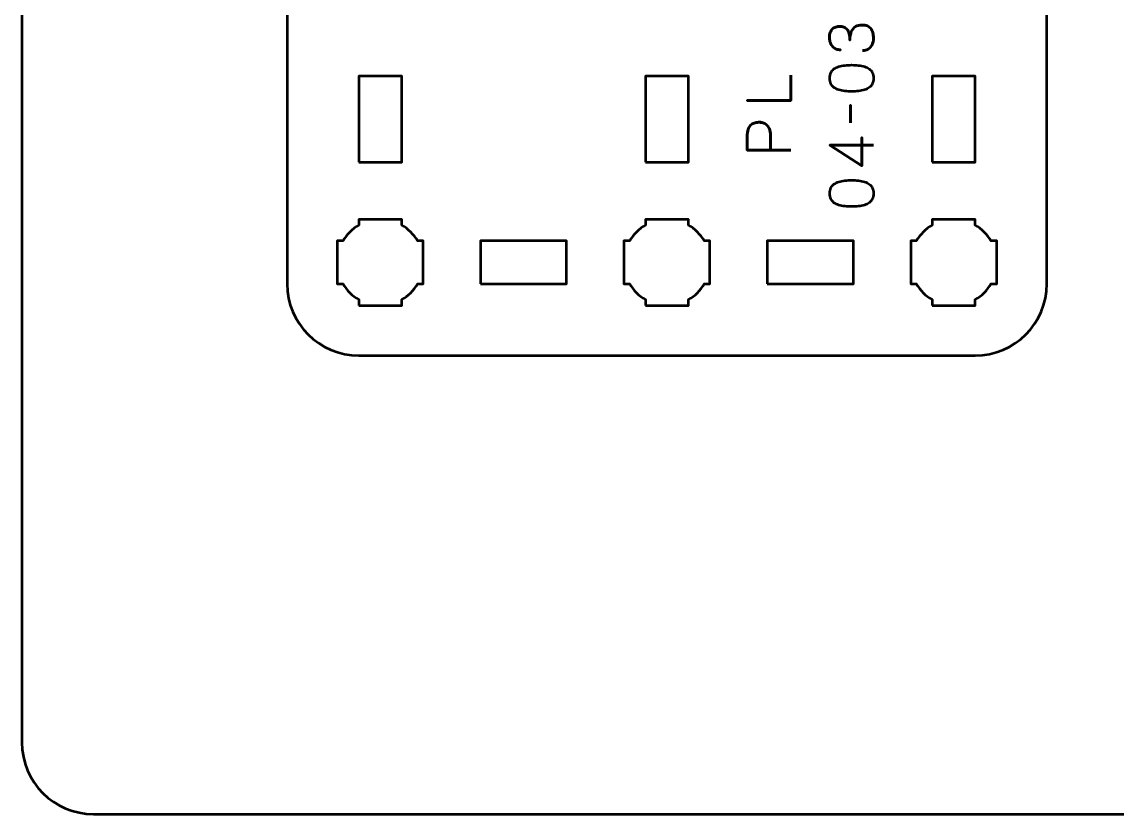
# Model space of a CAD drawing. Header units: centimetres. Extents: x -21 to 0, y -29.7 to 0.
# Drawn here: x -21 to -13.36, y -29.7 to -24.17 of the extents above; entities that cross this region are included whole.
import ezdxf

# ---------------------------------------------------------------- set-up
doc = ezdxf.new("R2010")
doc.units = ezdxf.units.CM
doc.header["$MEASUREMENT"] = 0
doc.layers.add('Layer 1', color=7, linetype='Continuous')

msp = doc.modelspace()

# ---------------------------------------------------------------- linework, layer by layer
at = {"layer": 'Layer 1', "color": 1, "lineweight": 53}
msp.add_open_spline([(-21.00003, -29.19995), (-21.00003, -29.19995), (-21.00003, -5.89992), (-21.00003, -5.89992), (-21.00003, -5.89992), (-21.00003, -5.81709), (-20.93286, -5.74992), (-20.85003, -5.74992), (-20.85003, -5.74992), (-20.7672, -5.74992), (-20.70003, -5.68275), (-20.70003, -5.59992), (-20.70003, -5.59992), (-20.70003, -5.51709), (-20.7672, -5.44992), (-20.85003, -5.44992), (-20.85003, -5.44992), (-20.93286, -5.44992), (-21.00003, -5.38275), (-21.00003, -5.29992), (-21.00003, -5.29992), (-21.00003, -5.21709), (-20.93286, -5.14992), (-20.85003, -5.14992), (-20.85003, -5.14992), (-20.7672, -5.14992), (-20.70003, -5.08275), (-20.70003, -4.99992), (-20.70003, -4.99992), (-20.70003, -4.91709), (-20.7672, -4.84992), (-20.85003, -4.84992), (-20.85003, -4.84992), (-20.93286, -4.84992), (-21.00003, -4.78275), (-21.00003, -4.69992), (-21.00003, -4.69992), (-21.00003, -4.61709), (-20.93286, -4.54992), (-20.85003, -4.54992), (-20.85003, -4.54992), (-20.7672, -4.54992), (-20.70003, -4.48275), (-20.70003, -4.39992), (-20.70003, -4.39992), (-20.70003, -4.31709), (-20.7672, -4.24992), (-20.85003, -4.24992), (-20.85003, -4.24992), (-20.93286, -4.24992), (-21.00003, -4.18275), (-21.00003, -4.09992), (-21.00003, -4.09992), (-21.00003, -4.01709), (-20.93286, -3.94992), (-20.85003, -3.94992), (-20.85003, -3.94992), (-20.7672, -3.94992), (-20.70003, -3.88275), (-20.70003, -3.79992), (-20.70003, -3.79992), (-20.70003, -3.71709), (-20.7672, -3.64992), (-20.85003, -3.64992), (-20.85003, -3.64992), (-20.93286, -3.64992), (-21.00003, -3.58275), (-21.00003, -3.49992), (-21.00003, -3.49992), (-21.00003, -3.41709), (-20.93286, -3.34992), (-20.85003, -3.34992), (-20.85003, -3.34992), (-20.7672, -3.34992), (-20.70003, -3.28275), (-20.70003, -3.19992), (-20.70003, -3.19992), (-20.70003, -3.11709), (-20.7672, -3.04992), (-20.85003, -3.04992), (-20.85003, -3.04992), (-20.93286, -3.04992), (-21.00003, -2.98275), (-21.00003, -2.89992), (-21.00003, -2.89992), (-21.00003, -2.81709), (-20.93286, -2.74992), (-20.85003, -2.74992), (-20.85003, -2.74992), (-20.7672, -2.74992), (-20.70003, -2.68275), (-20.70003, -2.59992), (-20.70003, -2.59992), (-20.70003, -2.51709), (-20.7672, -2.44992), (-20.85003, -2.44992), (-20.85003, -2.44992), (-20.93286, -2.44992), (-21.00003, -2.38275), (-21.00003, -2.29992), (-21.00003, -2.29992), (-21.00003, -2.21709), (-20.93286, -2.14992), (-20.85003, -2.14992), (-20.85003, -2.14992), (-20.7672, -2.14992), (-20.70003, -2.08275), (-20.70003, -1.99992), (-20.70003, -1.99992), (-20.70003, -1.91709), (-20.7672, -1.84992), (-20.85003, -1.84992), (-20.85003, -1.84992), (-20.93286, -1.84992), (-21.00003, -1.78275), (-21.00003, -1.69992), (-21.00003, -1.69992), (-21.00003, -1.61709), (-20.93286, -1.54992), (-20.85003, -1.54992), (-20.85003, -1.54992), (-20.7672, -1.54992), (-20.70003, -1.48275), (-20.70003, -1.39992), (-20.70003, -1.39992), (-20.70003, -1.31709), (-20.7672, -1.24992), (-20.85003, -1.24992), (-20.85003, -1.24992), (-20.93286, -1.24992), (-21.00003, -1.18275), (-21.00003, -1.09992), (-21.00003, -1.09992), (-21.00003, -1.09992), (-21.00003, -0.49992), (-21.00003, -0.49992), (-21.00003, -0.49992), (-21.00003, -0.22295), (-20.77694, 0.00004), (-20.49994, 0.00004), (-20.49994, 0.00004), (-20.49994, 0.00004), (-0.50008, 0.00004), (-0.50008, 0.00004), (-0.50008, 0.00004), (-0.22294, 0.00004), (0.00002, -0.22295), (0.00002, -0.49992), (0.00002, -0.49992), (0.00002, -0.49992), (0.00002, -29.19995), (0.00002, -29.19995), (0.00002, -29.19995), (0.00002, -29.47695), (-0.22294, -29.70004), (-0.50008, -29.70004), (-0.50008, -29.70004), (-0.50008, -29.70004), (-20.49994, -29.70004), (-20.49994, -29.70004), (-20.49994, -29.70004), (-20.77694, -29.70004), (-21.00003, -29.47695), (-21.00003, -29.19995)], degree=3, knots=[0, 0, 0, 0, 0.0243902, 0.0243902, 0.0243902, 0.0243902, 0.0487805, 0.0487805, 0.0487805, 0.0487805, 0.0731707, 0.0731707, 0.0731707, 0.0731707, 0.097561, 0.097561, 0.097561, 0.097561, 0.1219512, 0.1219512, 0.1219512, 0.1219512, 0.1463415, 0.1463415, 0.1463415, 0.1463415, 0.1707317, 0.1707317, 0.1707317, 0.1707317, 0.195122, 0.195122, 0.195122, 0.195122, 0.2195122, 0.2195122, 0.2195122, 0.2195122, 0.2439024, 0.2439024, 0.2439024, 0.2439024, 0.2682927, 0.2682927, 0.2682927, 0.2682927, 0.2926829, 0.2926829, 0.2926829, 0.2926829, 0.3170732, 0.3170732, 0.3170732, 0.3170732, 0.3414634, 0.3414634, 0.3414634, 0.3414634, 0.3658537, 0.3658537, 0.3658537, 0.3658537, 0.3902439, 0.3902439, 0.3902439, 0.3902439, 0.4146341, 0.4146341, 0.4146341, 0.4146341, 0.4390244, 0.4390244, 0.4390244, 0.4390244, 0.4634146, 0.4634146, 0.4634146, 0.4634146, 0.4878049, 0.4878049, 0.4878049, 0.4878049, 0.5121951, 0.5121951, 0.5121951, 0.5121951, 0.5365854, 0.5365854, 0.5365854, 0.5365854, 0.5609756, 0.5609756, 0.5609756, 0.5609756, 0.5853659, 0.5853659, 0.5853659, 0.5853659, 0.6097561, 0.6097561, 0.6097561, 0.6097561, 0.6341463, 0.6341463, 0.6341463, 0.6341463, 0.6585366, 0.6585366, 0.6585366, 0.6585366, 0.6829268, 0.6829268, 0.6829268, 0.6829268, 0.7073171, 0.7073171, 0.7073171, 0.7073171, 0.7317073, 0.7317073, 0.7317073, 0.7317073, 0.7560976, 0.7560976, 0.7560976, 0.7560976, 0.7804878, 0.7804878, 0.7804878, 0.7804878, 0.804878, 0.804878, 0.804878, 0.804878, 0.8292683, 0.8292683, 0.8292683, 0.8292683, 0.8536585, 0.8536585, 0.8536585, 0.8536585, 0.8780488, 0.8780488, 0.8780488, 0.8780488, 0.902439, 0.902439, 0.902439, 0.902439, 0.9268293, 0.9268293, 0.9268293, 0.9268293, 0.9512195, 0.9512195, 0.9512195, 0.9512195, 0.9756098, 0.9756098, 0.9756098, 0.9756098, 1, 1, 1, 1], dxfattribs=at)
at = {"layer": 'Layer 1', "color": 3, "lineweight": 53}
msp.add_open_spline([(-14.35, -26.5), (-14.35, -26.5), (-18.65, -26.5), (-18.65, -26.5), (-18.65, -26.5), (-18.92609, -26.5), (-19.15, -26.27609), (-19.15, -26), (-19.15, -26), (-19.15, -26), (-19.15, -19.7), (-19.15, -19.7), (-19.15, -19.7), (-19.15, -19.42391), (-18.92609, -19.2), (-18.65, -19.2), (-18.65, -19.2), (-18.65, -19.2), (-14.35, -19.2), (-14.35, -19.2), (-14.35, -19.2), (-14.07391, -19.2), (-13.85, -19.42391), (-13.85, -19.7), (-13.85, -19.7), (-13.85, -19.7), (-13.85, -26), (-13.85, -26), (-13.85, -26), (-13.85, -26.27609), (-14.07391, -26.5), (-14.35, -26.5)], degree=3, knots=[0, 0, 0, 0, 0.125, 0.125, 0.125, 0.125, 0.25, 0.25, 0.25, 0.25, 0.375, 0.375, 0.375, 0.375, 0.5, 0.5, 0.5, 0.5, 0.625, 0.625, 0.625, 0.625, 0.75, 0.75, 0.75, 0.75, 0.875, 0.875, 0.875, 0.875, 1, 1, 1, 1], dxfattribs=at)
at = {"layer": 'Layer 1', "color": 5, "lineweight": 53}
for points, knots in [([(-15.13637, -24.3721), (-15.12113, -24.37203), (-15.10787, -24.3685), (-15.09637, -24.36152), (-15.09637, -24.36152), (-15.08494, -24.35453), (-15.07598, -24.34458), (-15.06956, -24.3316), (-15.06956, -24.3316), (-15.06314, -24.31862), (-15.05989, -24.30303), (-15.05975, -24.28489), (-15.05975, -24.28489), (-15.05975, -24.27128), (-15.06116, -24.25893), (-15.06412, -24.24771), (-15.06412, -24.24771), (-15.06709, -24.23656), (-15.07167, -24.22697), (-15.07795, -24.21885), (-15.07795, -24.21885), (-15.08423, -24.21074), (-15.09235, -24.20453), (-15.10222, -24.20009), (-15.10222, -24.20009), (-15.11217, -24.19571), (-15.1241, -24.19353), (-15.13807, -24.19346), (-15.13807, -24.19346), (-15.15669, -24.19338), (-15.17243, -24.19719), (-15.1852, -24.20474), (-15.1852, -24.20474), (-15.19797, -24.21229), (-15.20756, -24.22401), (-15.21412, -24.23974), (-15.21412, -24.23974), (-15.22069, -24.25547), (-15.224, -24.27565), (-15.224, -24.30013), (-15.224, -24.30013), (-15.22393, -24.28186), (-15.22562, -24.26655), (-15.22908, -24.25406), (-15.22908, -24.25406), (-15.23254, -24.24164), (-15.23741, -24.2317), (-15.24376, -24.22422), (-15.24376, -24.22422), (-15.25004, -24.21674), (-15.25752, -24.21131), (-15.26612, -24.20806), (-15.26612, -24.20806), (-15.27466, -24.20474), (-15.28404, -24.20312), (-15.29427, -24.20319), (-15.29427, -24.20319), (-15.30451, -24.20312), (-15.31396, -24.20453), (-15.32271, -24.20735), (-15.32271, -24.20735), (-15.33146, -24.21011), (-15.33915, -24.21462), (-15.34571, -24.22076), (-15.34571, -24.22076), (-15.35227, -24.2269), (-15.35742, -24.23501), (-15.36109, -24.24496), (-15.36109, -24.24496), (-15.36476, -24.25498), (-15.36659, -24.26719), (-15.36666, -24.28151), (-15.36666, -24.28151), (-15.36659, -24.29576), (-15.36448, -24.30825), (-15.36038, -24.31883), (-15.36038, -24.31883), (-15.35629, -24.32949), (-15.35072, -24.33823), (-15.34359, -24.34529), (-15.34359, -24.34529), (-15.33647, -24.35227), (-15.32835, -24.3575), (-15.31918, -24.36095), (-15.31918, -24.36095), (-15.31001, -24.36448), (-15.30027, -24.36617), (-15.29004, -24.36617), (-15.29004, -24.36617), (-15.30027, -24.36617), (-15.31001, -24.36448), (-15.31918, -24.36095), (-15.31918, -24.36095), (-15.32835, -24.3575), (-15.33647, -24.35227), (-15.34359, -24.34529), (-15.34359, -24.34529), (-15.35072, -24.33823), (-15.35629, -24.32949), (-15.36038, -24.31883), (-15.36038, -24.31883), (-15.36448, -24.30825), (-15.36659, -24.29576), (-15.36666, -24.28151), (-15.36666, -24.28151), (-15.36659, -24.26719), (-15.36476, -24.25498), (-15.36109, -24.24496), (-15.36109, -24.24496), (-15.35742, -24.23501), (-15.35227, -24.2269), (-15.34571, -24.22076), (-15.34571, -24.22076), (-15.33915, -24.21462), (-15.33146, -24.21011), (-15.32271, -24.20735), (-15.32271, -24.20735), (-15.31396, -24.20453), (-15.30451, -24.20312), (-15.29427, -24.20319), (-15.29427, -24.20319), (-15.28404, -24.20312), (-15.27466, -24.20474), (-15.26612, -24.20806), (-15.26612, -24.20806), (-15.25752, -24.21131), (-15.25004, -24.21674), (-15.24376, -24.22422), (-15.24376, -24.22422), (-15.23741, -24.2317), (-15.23254, -24.24164), (-15.22908, -24.25406), (-15.22908, -24.25406), (-15.22562, -24.26655), (-15.22393, -24.28186), (-15.224, -24.30013), (-15.224, -24.30013), (-15.224, -24.27565), (-15.22069, -24.25547), (-15.21412, -24.23974), (-15.21412, -24.23974), (-15.20756, -24.22401), (-15.19797, -24.21229), (-15.1852, -24.20474), (-15.1852, -24.20474), (-15.17243, -24.19719), (-15.15669, -24.19338), (-15.13807, -24.19346), (-15.13807, -24.19346), (-15.1241, -24.19353), (-15.11217, -24.19571), (-15.10222, -24.20009), (-15.10222, -24.20009), (-15.09235, -24.20453), (-15.08423, -24.21074), (-15.07795, -24.21885), (-15.07795, -24.21885), (-15.07167, -24.22697), (-15.06709, -24.23656), (-15.06412, -24.24771), (-15.06412, -24.24771), (-15.06116, -24.25893), (-15.05975, -24.27128), (-15.05975, -24.28489), (-15.05975, -24.28489), (-15.05989, -24.30303), (-15.06314, -24.31862), (-15.06956, -24.3316), (-15.06956, -24.3316), (-15.07598, -24.34458), (-15.08494, -24.35453), (-15.09637, -24.36152), (-15.09637, -24.36152), (-15.10787, -24.3685), (-15.12113, -24.37203), (-15.13637, -24.3721)], [0, 0, 0, 0, 0.0227273, 0.0227273, 0.0227273, 0.0227273, 0.0454545, 0.0454545, 0.0454545, 0.0454545, 0.0681818, 0.0681818, 0.0681818, 0.0681818, 0.0909091, 0.0909091, 0.0909091, 0.0909091, 0.1136364, 0.1136364, 0.1136364, 0.1136364, 0.1363636, 0.1363636, 0.1363636, 0.1363636, 0.1590909, 0.1590909, 0.1590909, 0.1590909, 0.1818182, 0.1818182, 0.1818182, 0.1818182, 0.2045455, 0.2045455, 0.2045455, 0.2045455, 0.2272727, 0.2272727, 0.2272727, 0.2272727, 0.25, 0.25, 0.25, 0.25, 0.2727273, 0.2727273, 0.2727273, 0.2727273, 0.2954545, 0.2954545, 0.2954545, 0.2954545, 0.3181818, 0.3181818, 0.3181818, 0.3181818, 0.3409091, 0.3409091, 0.3409091, 0.3409091, 0.3636364, 0.3636364, 0.3636364, 0.3636364, 0.3863636, 0.3863636, 0.3863636, 0.3863636, 0.4090909, 0.4090909, 0.4090909, 0.4090909, 0.4318182, 0.4318182, 0.4318182, 0.4318182, 0.4545455, 0.4545455, 0.4545455, 0.4545455, 0.4772727, 0.4772727, 0.4772727, 0.4772727, 0.5, 0.5, 0.5, 0.5, 0.5227273, 0.5227273, 0.5227273, 0.5227273, 0.5454545, 0.5454545, 0.5454545, 0.5454545, 0.5681818, 0.5681818, 0.5681818, 0.5681818, 0.5909091, 0.5909091, 0.5909091, 0.5909091, 0.6136364, 0.6136364, 0.6136364, 0.6136364, 0.6363636, 0.6363636, 0.6363636, 0.6363636, 0.6590909, 0.6590909, 0.6590909, 0.6590909, 0.6818182, 0.6818182, 0.6818182, 0.6818182, 0.7045455, 0.7045455, 0.7045455, 0.7045455, 0.7272727, 0.7272727, 0.7272727, 0.7272727, 0.75, 0.75, 0.75, 0.75, 0.7727273, 0.7727273, 0.7727273, 0.7727273, 0.7954545, 0.7954545, 0.7954545, 0.7954545, 0.8181818, 0.8181818, 0.8181818, 0.8181818, 0.8409091, 0.8409091, 0.8409091, 0.8409091, 0.8636364, 0.8636364, 0.8636364, 0.8636364, 0.8863636, 0.8863636, 0.8863636, 0.8863636, 0.9090909, 0.9090909, 0.9090909, 0.9090909, 0.9318182, 0.9318182, 0.9318182, 0.9318182, 0.9545455, 0.9545455, 0.9545455, 0.9545455, 0.9772727, 0.9772727, 0.9772727, 0.9772727, 1, 1, 1, 1]), ([(-15.05975, -24.56471), (-15.05982, -24.5499), (-15.06243, -24.53713), (-15.06751, -24.52647), (-15.06751, -24.52647), (-15.07259, -24.51589), (-15.07986, -24.50707), (-15.0891, -24.50002), (-15.0891, -24.50002), (-15.09841, -24.49303), (-15.10942, -24.48753), (-15.12212, -24.48344), (-15.12212, -24.48344), (-15.13482, -24.47941), (-15.14872, -24.47652), (-15.16396, -24.4749), (-15.16396, -24.4749), (-15.1792, -24.4732), (-15.19522, -24.47236), (-15.21215, -24.47243), (-15.21215, -24.47243), (-15.22901, -24.47236), (-15.24503, -24.4732), (-15.2602, -24.4749), (-15.2602, -24.4749), (-15.27537, -24.47652), (-15.28934, -24.47941), (-15.30204, -24.48344), (-15.30204, -24.48344), (-15.31467, -24.48753), (-15.32567, -24.49303), (-15.33506, -24.50002), (-15.33506, -24.50002), (-15.34437, -24.50707), (-15.35164, -24.51589), (-15.35672, -24.52647), (-15.35672, -24.52647), (-15.36187, -24.53713), (-15.36448, -24.5499), (-15.36455, -24.56471), (-15.36455, -24.56471), (-15.36448, -24.57953), (-15.36187, -24.5923), (-15.35672, -24.60296), (-15.35672, -24.60296), (-15.35164, -24.61354), (-15.34437, -24.62236), (-15.33506, -24.62941), (-15.33506, -24.62941), (-15.32567, -24.6364), (-15.31467, -24.6419), (-15.30204, -24.64599), (-15.30204, -24.64599), (-15.28934, -24.65002), (-15.27537, -24.65291), (-15.2602, -24.65453), (-15.2602, -24.65453), (-15.24503, -24.65622), (-15.22901, -24.65707), (-15.21215, -24.657), (-15.21215, -24.657), (-15.19522, -24.65707), (-15.1792, -24.65622), (-15.16396, -24.65453), (-15.16396, -24.65453), (-15.14872, -24.65291), (-15.13482, -24.65002), (-15.12212, -24.64599), (-15.12212, -24.64599), (-15.10942, -24.6419), (-15.09841, -24.6364), (-15.0891, -24.62941), (-15.0891, -24.62941), (-15.07986, -24.62236), (-15.07259, -24.61354), (-15.06751, -24.60296), (-15.06751, -24.60296), (-15.06243, -24.5923), (-15.05982, -24.57953), (-15.05975, -24.56471)], [0, 0, 0, 0, 0.05, 0.05, 0.05, 0.05, 0.1, 0.1, 0.1, 0.1, 0.15, 0.15, 0.15, 0.15, 0.2, 0.2, 0.2, 0.2, 0.25, 0.25, 0.25, 0.25, 0.3, 0.3, 0.3, 0.3, 0.35, 0.35, 0.35, 0.35, 0.4, 0.4, 0.4, 0.4, 0.45, 0.45, 0.45, 0.45, 0.5, 0.5, 0.5, 0.5, 0.55, 0.55, 0.55, 0.55, 0.6, 0.6, 0.6, 0.6, 0.65, 0.65, 0.65, 0.65, 0.7, 0.7, 0.7, 0.7, 0.75, 0.75, 0.75, 0.75, 0.8, 0.8, 0.8, 0.8, 0.85, 0.85, 0.85, 0.85, 0.9, 0.9, 0.9, 0.9, 0.95, 0.95, 0.95, 0.95, 1, 1, 1, 1]), ([(-15.05975, -24.56471), (-15.05982, -24.5499), (-15.06243, -24.53713), (-15.06751, -24.52647), (-15.06751, -24.52647), (-15.07259, -24.51589), (-15.07986, -24.50707), (-15.0891, -24.50002), (-15.0891, -24.50002), (-15.09841, -24.49303), (-15.10942, -24.48753), (-15.12212, -24.48344), (-15.12212, -24.48344), (-15.13482, -24.47941), (-15.14872, -24.47652), (-15.16396, -24.4749), (-15.16396, -24.4749), (-15.1792, -24.4732), (-15.19522, -24.47236), (-15.21215, -24.47243), (-15.21215, -24.47243), (-15.22901, -24.47236), (-15.24503, -24.4732), (-15.2602, -24.4749), (-15.2602, -24.4749), (-15.27537, -24.47652), (-15.28934, -24.47941), (-15.30204, -24.48344), (-15.30204, -24.48344), (-15.31467, -24.48753), (-15.32567, -24.49303), (-15.33506, -24.50002), (-15.33506, -24.50002), (-15.34437, -24.50707), (-15.35164, -24.51589), (-15.35672, -24.52647), (-15.35672, -24.52647), (-15.36187, -24.53713), (-15.36448, -24.5499), (-15.36455, -24.56471), (-15.36455, -24.56471), (-15.36448, -24.57953), (-15.36187, -24.5923), (-15.35672, -24.60296), (-15.35672, -24.60296), (-15.35164, -24.61354), (-15.34437, -24.62236), (-15.33506, -24.62941), (-15.33506, -24.62941), (-15.32567, -24.6364), (-15.31467, -24.6419), (-15.30204, -24.64599), (-15.30204, -24.64599), (-15.28934, -24.65002), (-15.27537, -24.65291), (-15.2602, -24.65453), (-15.2602, -24.65453), (-15.24503, -24.65622), (-15.22901, -24.65707), (-15.21215, -24.657), (-15.21215, -24.657), (-15.19522, -24.65707), (-15.1792, -24.65622), (-15.16396, -24.65453), (-15.16396, -24.65453), (-15.14872, -24.65291), (-15.13482, -24.65002), (-15.12212, -24.64599), (-15.12212, -24.64599), (-15.10942, -24.6419), (-15.09841, -24.6364), (-15.0891, -24.62941), (-15.0891, -24.62941), (-15.07986, -24.62236), (-15.07259, -24.61354), (-15.06751, -24.60296), (-15.06751, -24.60296), (-15.06243, -24.5923), (-15.05982, -24.57953), (-15.05975, -24.56471)], [0, 0, 0, 0, 0.05, 0.05, 0.05, 0.05, 0.1, 0.1, 0.1, 0.1, 0.15, 0.15, 0.15, 0.15, 0.2, 0.2, 0.2, 0.2, 0.25, 0.25, 0.25, 0.25, 0.3, 0.3, 0.3, 0.3, 0.35, 0.35, 0.35, 0.35, 0.4, 0.4, 0.4, 0.4, 0.45, 0.45, 0.45, 0.45, 0.5, 0.5, 0.5, 0.5, 0.55, 0.55, 0.55, 0.55, 0.6, 0.6, 0.6, 0.6, 0.65, 0.65, 0.65, 0.65, 0.7, 0.7, 0.7, 0.7, 0.75, 0.75, 0.75, 0.75, 0.8, 0.8, 0.8, 0.8, 0.85, 0.85, 0.85, 0.85, 0.9, 0.9, 0.9, 0.9, 0.95, 0.95, 0.95, 0.95, 1, 1, 1, 1]), ([(-15.63506, -24.54312), (-15.63506, -24.54312), (-15.63506, -24.72134), (-15.63506, -24.72134), (-15.63506, -24.72134), (-15.63506, -24.72134), (-15.94028, -24.72134), (-15.94028, -24.72134), (-15.94028, -24.72134), (-15.94028, -24.72134), (-15.63506, -24.72134), (-15.63506, -24.72134), (-15.63506, -24.72134), (-15.63506, -24.72134), (-15.63506, -24.54312), (-15.63506, -24.54312)], [0, 0, 0, 0, 0.25, 0.25, 0.25, 0.25, 0.5, 0.5, 0.5, 0.5, 0.75, 0.75, 0.75, 0.75, 1, 1, 1, 1]), ([(-15.21935, -24.87713), (-15.21935, -24.87713), (-15.21935, -24.75394), (-15.21935, -24.75394), (-15.21935, -24.75394), (-15.21935, -24.75394), (-15.21935, -24.87713), (-15.21935, -24.87713)], [0, 0, 0, 0, 0.5, 0.5, 0.5, 0.5, 1, 1, 1, 1]), ([(-15.63506, -25.06762), (-15.63506, -25.06762), (-15.94028, -25.06762), (-15.94028, -25.06762), (-15.94028, -25.06762), (-15.94028, -25.06762), (-15.94028, -24.97025), (-15.94028, -24.97025), (-15.94028, -24.97025), (-15.94021, -24.95078), (-15.93802, -24.93477), (-15.93379, -24.92214), (-15.93379, -24.92214), (-15.92963, -24.90958), (-15.92384, -24.8997), (-15.9165, -24.89257), (-15.9165, -24.89257), (-15.90924, -24.88545), (-15.90091, -24.88037), (-15.89153, -24.87726), (-15.89153, -24.87726), (-15.88214, -24.87423), (-15.87234, -24.87247), (-15.86196, -24.87204), (-15.86196, -24.87204), (-15.85159, -24.87155), (-15.84143, -24.87275), (-15.83156, -24.87557), (-15.83156, -24.87557), (-15.82168, -24.87846), (-15.81272, -24.88333), (-15.80467, -24.89032), (-15.80467, -24.89032), (-15.79663, -24.89723), (-15.79021, -24.90661), (-15.78548, -24.9184), (-15.78548, -24.9184), (-15.78069, -24.93018), (-15.77829, -24.94478), (-15.77815, -24.96221), (-15.77815, -24.96221), (-15.77815, -24.96221), (-15.77815, -25.06762), (-15.77815, -25.06762), (-15.77815, -25.06762), (-15.77815, -25.06762), (-15.77815, -24.96221), (-15.77815, -24.96221), (-15.77815, -24.96221), (-15.77829, -24.94514), (-15.78069, -24.93067), (-15.78548, -24.91896), (-15.78548, -24.91896), (-15.79021, -24.90718), (-15.79663, -24.89779), (-15.80467, -24.89074), (-15.80467, -24.89074), (-15.81272, -24.88375), (-15.82168, -24.87874), (-15.83156, -24.87578), (-15.83156, -24.87578), (-15.84143, -24.87282), (-15.85159, -24.87155), (-15.86196, -24.87204), (-15.86196, -24.87204), (-15.87234, -24.87247), (-15.88214, -24.87423), (-15.89153, -24.8774), (-15.89153, -24.8774), (-15.90091, -24.88051), (-15.90924, -24.88573), (-15.9165, -24.89286), (-15.9165, -24.89286), (-15.92384, -24.90005), (-15.92963, -24.90993), (-15.93379, -24.92249), (-15.93379, -24.92249), (-15.93802, -24.93512), (-15.94021, -24.95099), (-15.94028, -24.97025), (-15.94028, -24.97025), (-15.94028, -24.97025), (-15.94028, -25.06762), (-15.94028, -25.06762), (-15.94028, -25.06762), (-15.94028, -25.06762), (-15.63506, -25.06762), (-15.63506, -25.06762)], [0, 0, 0, 0, 0.0454545, 0.0454545, 0.0454545, 0.0454545, 0.0909091, 0.0909091, 0.0909091, 0.0909091, 0.1363636, 0.1363636, 0.1363636, 0.1363636, 0.1818182, 0.1818182, 0.1818182, 0.1818182, 0.2272727, 0.2272727, 0.2272727, 0.2272727, 0.2727273, 0.2727273, 0.2727273, 0.2727273, 0.3181818, 0.3181818, 0.3181818, 0.3181818, 0.3636364, 0.3636364, 0.3636364, 0.3636364, 0.4090909, 0.4090909, 0.4090909, 0.4090909, 0.4545455, 0.4545455, 0.4545455, 0.4545455, 0.5, 0.5, 0.5, 0.5, 0.5454545, 0.5454545, 0.5454545, 0.5454545, 0.5909091, 0.5909091, 0.5909091, 0.5909091, 0.6363636, 0.6363636, 0.6363636, 0.6363636, 0.6818182, 0.6818182, 0.6818182, 0.6818182, 0.7272727, 0.7272727, 0.7272727, 0.7272727, 0.7727273, 0.7727273, 0.7727273, 0.7727273, 0.8181818, 0.8181818, 0.8181818, 0.8181818, 0.8636364, 0.8636364, 0.8636364, 0.8636364, 0.9090909, 0.9090909, 0.9090909, 0.9090909, 0.9545455, 0.9545455, 0.9545455, 0.9545455, 1, 1, 1, 1]), ([(-15.05975, -25.03207), (-15.05975, -25.03207), (-15.36497, -25.03207), (-15.36497, -25.03207), (-15.36497, -25.03207), (-15.36497, -25.03207), (-15.14103, -25.176), (-15.14103, -25.176), (-15.14103, -25.176), (-15.14103, -25.176), (-15.14103, -24.97788), (-15.14103, -24.97788), (-15.14103, -24.97788), (-15.14103, -24.97788), (-15.14103, -25.176), (-15.14103, -25.176), (-15.14103, -25.176), (-15.14103, -25.176), (-15.36497, -25.03207), (-15.36497, -25.03207), (-15.36497, -25.03207), (-15.36497, -25.03207), (-15.05975, -25.03207), (-15.05975, -25.03207)], [0, 0, 0, 0, 0.1666667, 0.1666667, 0.1666667, 0.1666667, 0.3333333, 0.3333333, 0.3333333, 0.3333333, 0.5, 0.5, 0.5, 0.5, 0.6666667, 0.6666667, 0.6666667, 0.6666667, 0.8333333, 0.8333333, 0.8333333, 0.8333333, 1, 1, 1, 1]), ([(-15.05975, -25.36861), (-15.05982, -25.3538), (-15.06243, -25.34103), (-15.06751, -25.33037), (-15.06751, -25.33037), (-15.07259, -25.31979), (-15.07986, -25.31097), (-15.0891, -25.30392), (-15.0891, -25.30392), (-15.09841, -25.29693), (-15.10942, -25.29143), (-15.12212, -25.28734), (-15.12212, -25.28734), (-15.13482, -25.28331), (-15.14872, -25.28042), (-15.16396, -25.2788), (-15.16396, -25.2788), (-15.1792, -25.2771), (-15.19522, -25.27626), (-15.21215, -25.27633), (-15.21215, -25.27633), (-15.22901, -25.27626), (-15.24503, -25.2771), (-15.2602, -25.2788), (-15.2602, -25.2788), (-15.27537, -25.28042), (-15.28934, -25.28331), (-15.30204, -25.28734), (-15.30204, -25.28734), (-15.31467, -25.29143), (-15.32567, -25.29693), (-15.33506, -25.30392), (-15.33506, -25.30392), (-15.34437, -25.31097), (-15.35164, -25.31979), (-15.35672, -25.33037), (-15.35672, -25.33037), (-15.36187, -25.34103), (-15.36448, -25.3538), (-15.36455, -25.36861), (-15.36455, -25.36861), (-15.36448, -25.38343), (-15.36187, -25.3962), (-15.35672, -25.40686), (-15.35672, -25.40686), (-15.35164, -25.41744), (-15.34437, -25.42626), (-15.33506, -25.43331), (-15.33506, -25.43331), (-15.32567, -25.4403), (-15.31467, -25.4458), (-15.30204, -25.44989), (-15.30204, -25.44989), (-15.28934, -25.45392), (-15.27537, -25.45681), (-15.2602, -25.45843), (-15.2602, -25.45843), (-15.24503, -25.46012), (-15.22901, -25.46097), (-15.21215, -25.4609), (-15.21215, -25.4609), (-15.19522, -25.46097), (-15.1792, -25.46012), (-15.16396, -25.45843), (-15.16396, -25.45843), (-15.14872, -25.45681), (-15.13482, -25.45392), (-15.12212, -25.44989), (-15.12212, -25.44989), (-15.10942, -25.4458), (-15.09841, -25.4403), (-15.0891, -25.43331), (-15.0891, -25.43331), (-15.07986, -25.42626), (-15.07259, -25.41744), (-15.06751, -25.40686), (-15.06751, -25.40686), (-15.06243, -25.3962), (-15.05982, -25.38343), (-15.05975, -25.36861)], [0, 0, 0, 0, 0.05, 0.05, 0.05, 0.05, 0.1, 0.1, 0.1, 0.1, 0.15, 0.15, 0.15, 0.15, 0.2, 0.2, 0.2, 0.2, 0.25, 0.25, 0.25, 0.25, 0.3, 0.3, 0.3, 0.3, 0.35, 0.35, 0.35, 0.35, 0.4, 0.4, 0.4, 0.4, 0.45, 0.45, 0.45, 0.45, 0.5, 0.5, 0.5, 0.5, 0.55, 0.55, 0.55, 0.55, 0.6, 0.6, 0.6, 0.6, 0.65, 0.65, 0.65, 0.65, 0.7, 0.7, 0.7, 0.7, 0.75, 0.75, 0.75, 0.75, 0.8, 0.8, 0.8, 0.8, 0.85, 0.85, 0.85, 0.85, 0.9, 0.9, 0.9, 0.9, 0.95, 0.95, 0.95, 0.95, 1, 1, 1, 1]), ([(-15.05975, -25.36861), (-15.05982, -25.3538), (-15.06243, -25.34103), (-15.06751, -25.33037), (-15.06751, -25.33037), (-15.07259, -25.31979), (-15.07986, -25.31097), (-15.0891, -25.30392), (-15.0891, -25.30392), (-15.09841, -25.29693), (-15.10942, -25.29143), (-15.12212, -25.28734), (-15.12212, -25.28734), (-15.13482, -25.28331), (-15.14872, -25.28042), (-15.16396, -25.2788), (-15.16396, -25.2788), (-15.1792, -25.2771), (-15.19522, -25.27626), (-15.21215, -25.27633), (-15.21215, -25.27633), (-15.22901, -25.27626), (-15.24503, -25.2771), (-15.2602, -25.2788), (-15.2602, -25.2788), (-15.27537, -25.28042), (-15.28934, -25.28331), (-15.30204, -25.28734), (-15.30204, -25.28734), (-15.31467, -25.29143), (-15.32567, -25.29693), (-15.33506, -25.30392), (-15.33506, -25.30392), (-15.34437, -25.31097), (-15.35164, -25.31979), (-15.35672, -25.33037), (-15.35672, -25.33037), (-15.36187, -25.34103), (-15.36448, -25.3538), (-15.36455, -25.36861), (-15.36455, -25.36861), (-15.36448, -25.38343), (-15.36187, -25.3962), (-15.35672, -25.40686), (-15.35672, -25.40686), (-15.35164, -25.41744), (-15.34437, -25.42626), (-15.33506, -25.43331), (-15.33506, -25.43331), (-15.32567, -25.4403), (-15.31467, -25.4458), (-15.30204, -25.44989), (-15.30204, -25.44989), (-15.28934, -25.45392), (-15.27537, -25.45681), (-15.2602, -25.45843), (-15.2602, -25.45843), (-15.24503, -25.46012), (-15.22901, -25.46097), (-15.21215, -25.4609), (-15.21215, -25.4609), (-15.19522, -25.46097), (-15.1792, -25.46012), (-15.16396, -25.45843), (-15.16396, -25.45843), (-15.14872, -25.45681), (-15.13482, -25.45392), (-15.12212, -25.44989), (-15.12212, -25.44989), (-15.10942, -25.4458), (-15.09841, -25.4403), (-15.0891, -25.43331), (-15.0891, -25.43331), (-15.07986, -25.42626), (-15.07259, -25.41744), (-15.06751, -25.40686), (-15.06751, -25.40686), (-15.06243, -25.3962), (-15.05982, -25.38343), (-15.05975, -25.36861)], [0, 0, 0, 0, 0.05, 0.05, 0.05, 0.05, 0.1, 0.1, 0.1, 0.1, 0.15, 0.15, 0.15, 0.15, 0.2, 0.2, 0.2, 0.2, 0.25, 0.25, 0.25, 0.25, 0.3, 0.3, 0.3, 0.3, 0.35, 0.35, 0.35, 0.35, 0.4, 0.4, 0.4, 0.4, 0.45, 0.45, 0.45, 0.45, 0.5, 0.5, 0.5, 0.5, 0.55, 0.55, 0.55, 0.55, 0.6, 0.6, 0.6, 0.6, 0.65, 0.65, 0.65, 0.65, 0.7, 0.7, 0.7, 0.7, 0.75, 0.75, 0.75, 0.75, 0.8, 0.8, 0.8, 0.8, 0.85, 0.85, 0.85, 0.85, 0.9, 0.9, 0.9, 0.9, 0.95, 0.95, 0.95, 0.95, 1, 1, 1, 1])]:
    msp.add_open_spline(points, degree=3, knots=knots, dxfattribs=at)
at = {"layer": 'Layer 1', "lineweight": 53}
for points, knots in [([(-18.65, -25.15), (-18.65, -25.15), (-18.65, -24.55), (-18.65, -24.55), (-18.65, -24.55), (-18.65, -24.55), (-18.35, -24.55), (-18.35, -24.55), (-18.35, -24.55), (-18.35, -24.55), (-18.35, -25.15), (-18.35, -25.15), (-18.35, -25.15), (-18.35, -25.15), (-18.65, -25.15), (-18.65, -25.15)], [0, 0, 0, 0, 0.25, 0.25, 0.25, 0.25, 0.5, 0.5, 0.5, 0.5, 0.75, 0.75, 0.75, 0.75, 1, 1, 1, 1]), ([(-16.65, -25.15), (-16.65, -25.15), (-16.65, -24.55), (-16.65, -24.55), (-16.65, -24.55), (-16.65, -24.55), (-16.35, -24.55), (-16.35, -24.55), (-16.35, -24.55), (-16.35, -24.55), (-16.35, -25.15), (-16.35, -25.15), (-16.35, -25.15), (-16.35, -25.15), (-16.65, -25.15), (-16.65, -25.15)], [0, 0, 0, 0, 0.25, 0.25, 0.25, 0.25, 0.5, 0.5, 0.5, 0.5, 0.75, 0.75, 0.75, 0.75, 1, 1, 1, 1]), ([(-14.65, -25.15), (-14.65, -25.15), (-14.65, -24.55), (-14.65, -24.55), (-14.65, -24.55), (-14.65, -24.55), (-14.35, -24.55), (-14.35, -24.55), (-14.35, -24.55), (-14.35, -24.55), (-14.35, -25.15), (-14.35, -25.15), (-14.35, -25.15), (-14.35, -25.15), (-14.65, -25.15), (-14.65, -25.15)], [0, 0, 0, 0, 0.25, 0.25, 0.25, 0.25, 0.5, 0.5, 0.5, 0.5, 0.75, 0.75, 0.75, 0.75, 1, 1, 1, 1]), ([(-18.65, -26.15), (-18.65, -26.15), (-18.65, -26.10985), (-18.65, -26.10985), (-18.65, -26.10985), (-18.69553, -26.0835), (-18.7335, -26.04553), (-18.75985, -26), (-18.75985, -26), (-18.75985, -26), (-18.8, -26), (-18.8, -26), (-18.8, -26), (-18.8, -26), (-18.8, -25.85), (-18.8, -25.85), (-18.8, -25.85), (-18.8, -25.85), (-18.8, -25.7), (-18.8, -25.7), (-18.8, -25.7), (-18.8, -25.7), (-18.75985, -25.7), (-18.75985, -25.7), (-18.75985, -25.7), (-18.7335, -25.65447), (-18.69553, -25.6165), (-18.65, -25.59015), (-18.65, -25.59015), (-18.65, -25.59015), (-18.65, -25.55), (-18.65, -25.55), (-18.65, -25.55), (-18.65, -25.55), (-18.5, -25.55), (-18.5, -25.55), (-18.5, -25.55), (-18.5, -25.55), (-18.35, -25.55), (-18.35, -25.55), (-18.35, -25.55), (-18.35, -25.55), (-18.35, -25.59015), (-18.35, -25.59015), (-18.35, -25.59015), (-18.30447, -25.6165), (-18.2665, -25.65447), (-18.24015, -25.7), (-18.24015, -25.7), (-18.24015, -25.7), (-18.2, -25.7), (-18.2, -25.7), (-18.2, -25.7), (-18.2, -25.7), (-18.2, -25.85), (-18.2, -25.85), (-18.2, -25.85), (-18.2, -25.85), (-18.2, -26), (-18.2, -26), (-18.2, -26), (-18.2, -26), (-18.24015, -26), (-18.24015, -26), (-18.24015, -26), (-18.2665, -26.04553), (-18.30447, -26.0835), (-18.35, -26.10985), (-18.35, -26.10985), (-18.35, -26.10985), (-18.35, -26.15), (-18.35, -26.15), (-18.35, -26.15), (-18.35, -26.15), (-18.5, -26.15), (-18.5, -26.15), (-18.5, -26.15), (-18.5, -26.15), (-18.65, -26.15), (-18.65, -26.15)], [0, 0, 0, 0, 0.05, 0.05, 0.05, 0.05, 0.1, 0.1, 0.1, 0.1, 0.15, 0.15, 0.15, 0.15, 0.2, 0.2, 0.2, 0.2, 0.25, 0.25, 0.25, 0.25, 0.3, 0.3, 0.3, 0.3, 0.35, 0.35, 0.35, 0.35, 0.4, 0.4, 0.4, 0.4, 0.45, 0.45, 0.45, 0.45, 0.5, 0.5, 0.5, 0.5, 0.55, 0.55, 0.55, 0.55, 0.6, 0.6, 0.6, 0.6, 0.65, 0.65, 0.65, 0.65, 0.7, 0.7, 0.7, 0.7, 0.75, 0.75, 0.75, 0.75, 0.8, 0.8, 0.8, 0.8, 0.85, 0.85, 0.85, 0.85, 0.9, 0.9, 0.9, 0.9, 0.95, 0.95, 0.95, 0.95, 1, 1, 1, 1]), ([(-16.65, -26.15), (-16.65, -26.15), (-16.65, -26.10985), (-16.65, -26.10985), (-16.65, -26.10985), (-16.69553, -26.0835), (-16.7335, -26.04553), (-16.75985, -26), (-16.75985, -26), (-16.75985, -26), (-16.8, -26), (-16.8, -26), (-16.8, -26), (-16.8, -26), (-16.8, -25.85), (-16.8, -25.85), (-16.8, -25.85), (-16.8, -25.85), (-16.8, -25.7), (-16.8, -25.7), (-16.8, -25.7), (-16.8, -25.7), (-16.75985, -25.7), (-16.75985, -25.7), (-16.75985, -25.7), (-16.7335, -25.65447), (-16.69553, -25.6165), (-16.65, -25.59015), (-16.65, -25.59015), (-16.65, -25.59015), (-16.65, -25.55), (-16.65, -25.55), (-16.65, -25.55), (-16.65, -25.55), (-16.5, -25.55), (-16.5, -25.55), (-16.5, -25.55), (-16.5, -25.55), (-16.35, -25.55), (-16.35, -25.55), (-16.35, -25.55), (-16.35, -25.55), (-16.35, -25.59015), (-16.35, -25.59015), (-16.35, -25.59015), (-16.30447, -25.6165), (-16.2665, -25.65447), (-16.24015, -25.7), (-16.24015, -25.7), (-16.24015, -25.7), (-16.2, -25.7), (-16.2, -25.7), (-16.2, -25.7), (-16.2, -25.7), (-16.2, -25.85), (-16.2, -25.85), (-16.2, -25.85), (-16.2, -25.85), (-16.2, -26), (-16.2, -26), (-16.2, -26), (-16.2, -26), (-16.24015, -26), (-16.24015, -26), (-16.24015, -26), (-16.2665, -26.04553), (-16.30447, -26.0835), (-16.35, -26.10985), (-16.35, -26.10985), (-16.35, -26.10985), (-16.35, -26.15), (-16.35, -26.15), (-16.35, -26.15), (-16.35, -26.15), (-16.5, -26.15), (-16.5, -26.15), (-16.5, -26.15), (-16.5, -26.15), (-16.65, -26.15), (-16.65, -26.15)], [0, 0, 0, 0, 0.05, 0.05, 0.05, 0.05, 0.1, 0.1, 0.1, 0.1, 0.15, 0.15, 0.15, 0.15, 0.2, 0.2, 0.2, 0.2, 0.25, 0.25, 0.25, 0.25, 0.3, 0.3, 0.3, 0.3, 0.35, 0.35, 0.35, 0.35, 0.4, 0.4, 0.4, 0.4, 0.45, 0.45, 0.45, 0.45, 0.5, 0.5, 0.5, 0.5, 0.55, 0.55, 0.55, 0.55, 0.6, 0.6, 0.6, 0.6, 0.65, 0.65, 0.65, 0.65, 0.7, 0.7, 0.7, 0.7, 0.75, 0.75, 0.75, 0.75, 0.8, 0.8, 0.8, 0.8, 0.85, 0.85, 0.85, 0.85, 0.9, 0.9, 0.9, 0.9, 0.95, 0.95, 0.95, 0.95, 1, 1, 1, 1]), ([(-14.65, -26.15), (-14.65, -26.15), (-14.65, -26.10985), (-14.65, -26.10985), (-14.65, -26.10985), (-14.69553, -26.0835), (-14.7335, -26.04553), (-14.75985, -26), (-14.75985, -26), (-14.75985, -26), (-14.8, -26), (-14.8, -26), (-14.8, -26), (-14.8, -26), (-14.8, -25.85), (-14.8, -25.85), (-14.8, -25.85), (-14.8, -25.85), (-14.8, -25.7), (-14.8, -25.7), (-14.8, -25.7), (-14.8, -25.7), (-14.75985, -25.7), (-14.75985, -25.7), (-14.75985, -25.7), (-14.7335, -25.65447), (-14.69553, -25.6165), (-14.65, -25.59015), (-14.65, -25.59015), (-14.65, -25.59015), (-14.65, -25.55), (-14.65, -25.55), (-14.65, -25.55), (-14.65, -25.55), (-14.5, -25.55), (-14.5, -25.55), (-14.5, -25.55), (-14.5, -25.55), (-14.35, -25.55), (-14.35, -25.55), (-14.35, -25.55), (-14.35, -25.55), (-14.35, -25.59015), (-14.35, -25.59015), (-14.35, -25.59015), (-14.30447, -25.6165), (-14.2665, -25.65447), (-14.24015, -25.7), (-14.24015, -25.7), (-14.24015, -25.7), (-14.2, -25.7), (-14.2, -25.7), (-14.2, -25.7), (-14.2, -25.7), (-14.2, -25.85), (-14.2, -25.85), (-14.2, -25.85), (-14.2, -25.85), (-14.2, -26), (-14.2, -26), (-14.2, -26), (-14.2, -26), (-14.24015, -26), (-14.24015, -26), (-14.24015, -26), (-14.2665, -26.04553), (-14.30447, -26.0835), (-14.35, -26.10985), (-14.35, -26.10985), (-14.35, -26.10985), (-14.35, -26.15), (-14.35, -26.15), (-14.35, -26.15), (-14.35, -26.15), (-14.5, -26.15), (-14.5, -26.15), (-14.5, -26.15), (-14.5, -26.15), (-14.65, -26.15), (-14.65, -26.15)], [0, 0, 0, 0, 0.05, 0.05, 0.05, 0.05, 0.1, 0.1, 0.1, 0.1, 0.15, 0.15, 0.15, 0.15, 0.2, 0.2, 0.2, 0.2, 0.25, 0.25, 0.25, 0.25, 0.3, 0.3, 0.3, 0.3, 0.35, 0.35, 0.35, 0.35, 0.4, 0.4, 0.4, 0.4, 0.45, 0.45, 0.45, 0.45, 0.5, 0.5, 0.5, 0.5, 0.55, 0.55, 0.55, 0.55, 0.6, 0.6, 0.6, 0.6, 0.65, 0.65, 0.65, 0.65, 0.7, 0.7, 0.7, 0.7, 0.75, 0.75, 0.75, 0.75, 0.8, 0.8, 0.8, 0.8, 0.85, 0.85, 0.85, 0.85, 0.9, 0.9, 0.9, 0.9, 0.95, 0.95, 0.95, 0.95, 1, 1, 1, 1]), ([(-17.8, -26), (-17.8, -26), (-17.8, -25.7), (-17.8, -25.7), (-17.8, -25.7), (-17.8, -25.7), (-17.2, -25.7), (-17.2, -25.7), (-17.2, -25.7), (-17.2, -25.7), (-17.2, -26), (-17.2, -26), (-17.2, -26), (-17.2, -26), (-17.8, -26), (-17.8, -26)], [0, 0, 0, 0, 0.25, 0.25, 0.25, 0.25, 0.5, 0.5, 0.5, 0.5, 0.75, 0.75, 0.75, 0.75, 1, 1, 1, 1]), ([(-15.8, -26), (-15.8, -26), (-15.8, -25.7), (-15.8, -25.7), (-15.8, -25.7), (-15.8, -25.7), (-15.2, -25.7), (-15.2, -25.7), (-15.2, -25.7), (-15.2, -25.7), (-15.2, -26), (-15.2, -26), (-15.2, -26), (-15.2, -26), (-15.8, -26), (-15.8, -26)], [0, 0, 0, 0, 0.25, 0.25, 0.25, 0.25, 0.5, 0.5, 0.5, 0.5, 0.75, 0.75, 0.75, 0.75, 1, 1, 1, 1])]:
    msp.add_open_spline(points, degree=3, knots=knots, dxfattribs=at)

doc.saveas('drawing.dxf')
